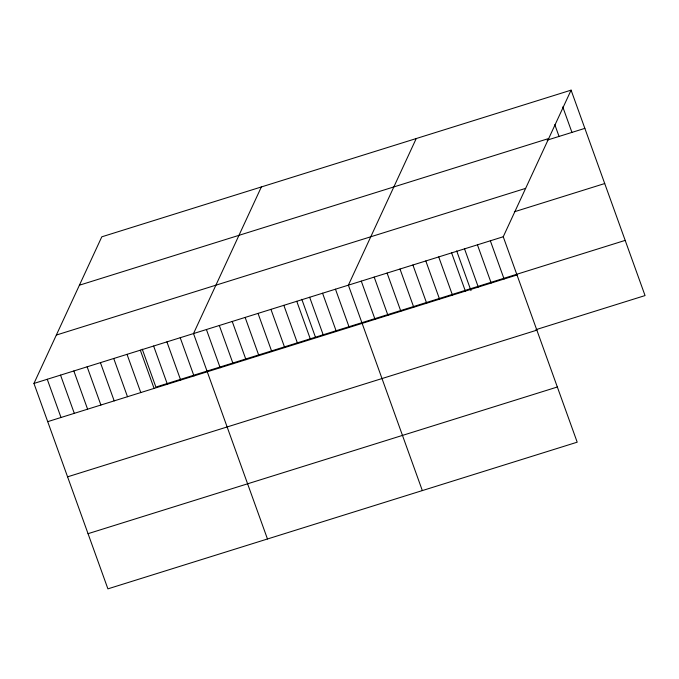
<?xml version="1.0" encoding="UTF-8"?>
<svg xmlns="http://www.w3.org/2000/svg" width="679" height="679" viewBox="0 0 679 679"><rect width="100%" height="100%" fill="white"/><g stroke="black" fill="none" stroke-linecap="round" stroke-linejoin="round"><path stroke-width="1.02" d="M571.09 90.146L503.241 236.759L577.201 442.182L107.91 588.854L33.95 383.431L101.799 236.818L571.09 90.146L645.05 295.569L535.85 329.697M261.356 186.954L193.507 333.559L267.467 538.982M416.227 138.55L348.378 285.163L422.338 490.586M79.409 285.205L548.7 138.524M547.13 140.154L584.857 128.365M56.34 335.053L525.631 188.372M514.376 211.78L604.717 183.542M33.95 383.431L503.241 236.759M625.189 240.391L155.89 387.064L142.25 349.167M47.708 421.651L517.008 274.978M67.577 476.828L536.868 330.155M88.041 533.677L557.34 387.005M562.772 106.917L571.947 132.397M554.811 124.673L559.046 136.437M490.34 240.79L504.098 279.01M477.43 244.822L491.197 283.041M464.529 248.862L478.288 287.081M456.67 250.899L470.98 290.637M451.62 252.894L465.378 291.113M438.719 256.925L452.477 295.144M425.809 260.957L439.568 299.176M412.908 264.988L426.667 303.216M399.999 269.028L413.757 307.248M387.098 273.06L400.856 311.279M374.188 277.091L387.947 315.311M361.279 281.123L375.046 319.351M335.468 289.195L349.235 327.414M322.567 293.226L336.326 331.445M309.658 297.258L323.425 335.477M301.807 299.295L315.455 337.2M296.757 301.298L310.515 339.517M283.847 305.329L297.606 343.549M270.946 309.361L284.705 347.58M258.037 313.392L271.795 351.612M245.136 317.424L258.894 355.652M232.226 321.464L245.985 359.683M219.317 325.496L233.084 363.715M206.416 329.527L220.174 367.746M180.215 337.718L193.973 375.937M166.915 341.877L180.673 380.096M153.624 346.027L167.382 384.246M140.324 350.186L154.082 388.405M127.024 354.345L140.791 392.564M113.733 358.495L127.491 396.714M100.433 362.654L114.191 400.873M87.133 366.804L100.899 405.032M73.841 370.963L87.599 409.182M60.541 375.122L74.3 413.341M47.25 379.272L61.008 417.5"/></g></svg>
